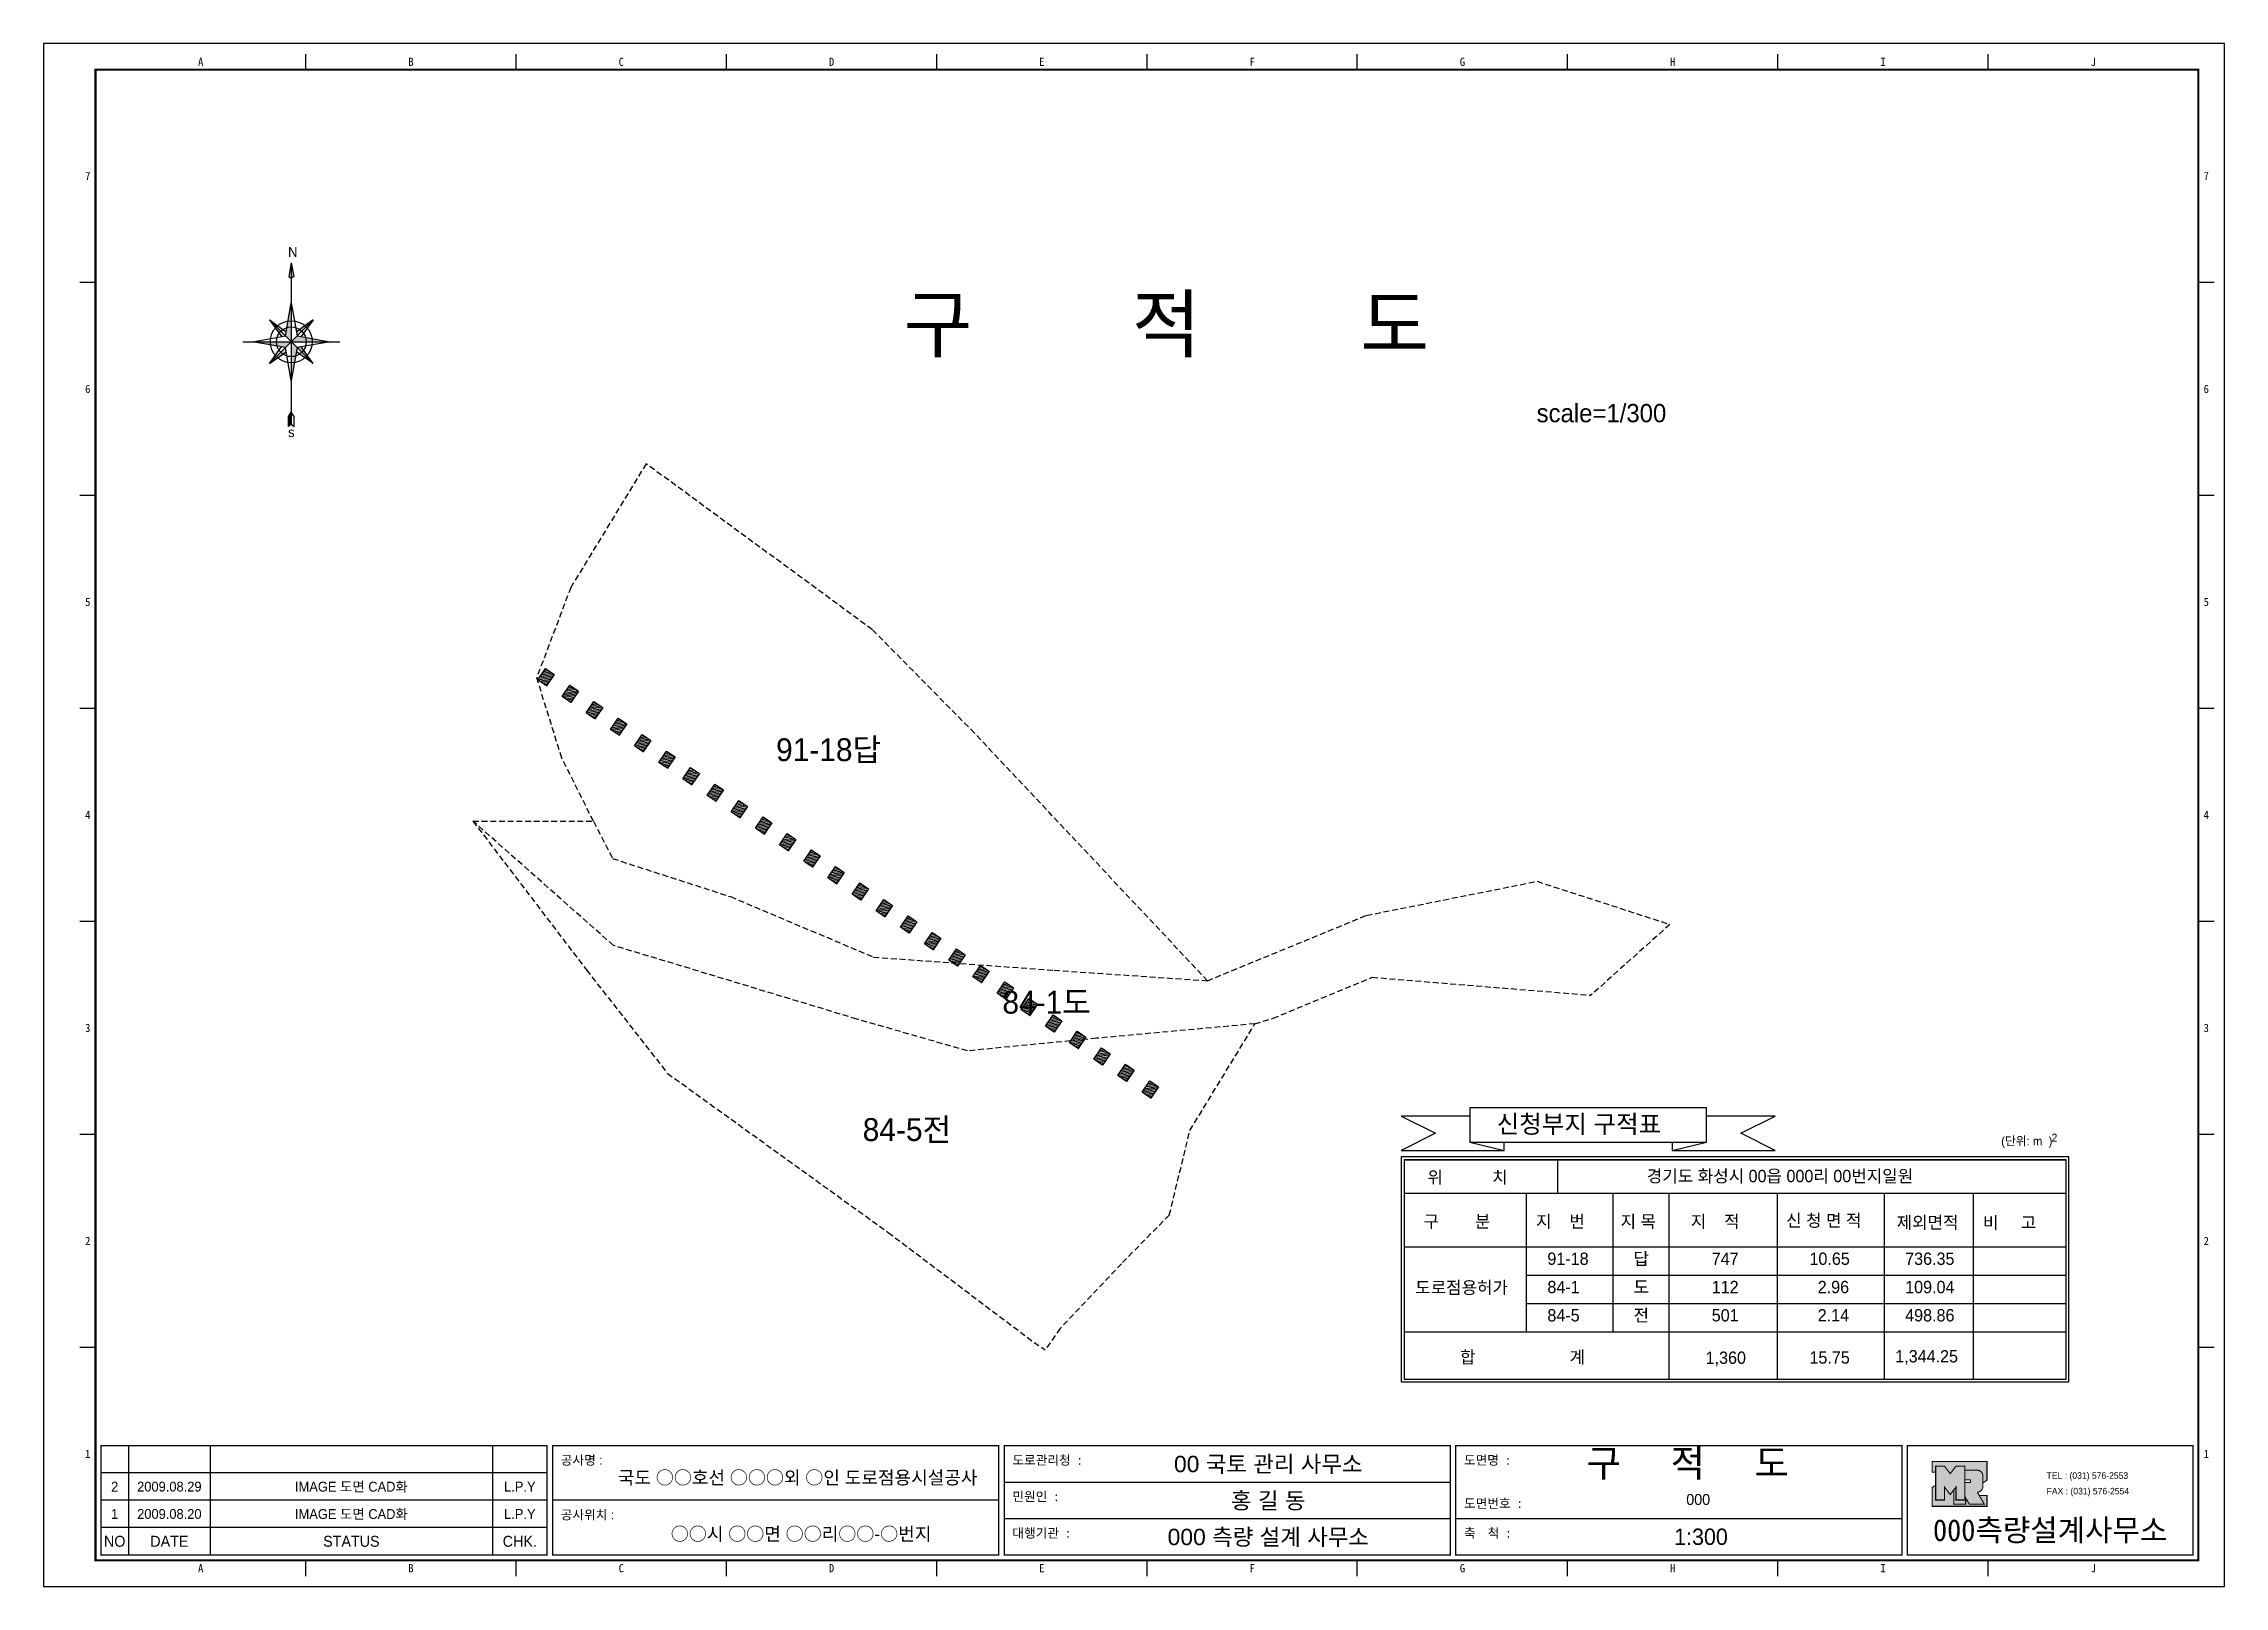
# Model space of a CAD drawing. Header units: millimetres. Extents: x 1186 to 1663, y 429 to 766.
import ezdxf
from ezdxf.enums import TextEntityAlignment as Align

# ---------------------------------------------------------------- set-up
doc = ezdxf.new("R2010")
doc.units = ezdxf.units.MM
doc.header["$MEASUREMENT"] = 0
doc.linetypes.add('HIDDEN', pattern=[9.525, 6.35, -3.175])
for name, color, linetype in [('CZ-LIN1-0007', 7, 'Continuous'), ('CZ-TEXT-BOX0', 7, 'Continuous'), ('TITLE', 7, 'Continuous'), ('글', 7, 'Continuous'), ('지번', 7, 'Continuous'), ('지적선', 7, 'HIDDEN')]:
    doc.layers.add(name, color=color, linetype=linetype)
doc.styles.get("Standard").update_dxf_attribs({"font": 'KOSDICES'})
doc.styles.add('견고딕', font='arial.ttf')
doc.styles.add('돋움', font='')
doc.styles.add('돋음체', font='')
doc.styles.get('돋움').set_extended_font_data('Dotum')
doc.styles.get('돋음체').set_extended_font_data('DotumChe')

# ---------------------------------------------------------------- blocks, each defined once
blk = doc.blocks.new('5465')
h = blk.add_hatch(color=256)
h.paths.add_polyline_path([(-161.34, 1008.7), (-160.77, 1009.06), (-161.34, 1012.05)])
h.paths.add_polyline_path([(-161.34, 1003.27), (-162.61, 996.05), (-161.34, 994.78)])
h.paths.add_polyline_path([(-161.34, 994.78), (-169.83, 994.78), (-162.61, 993.5)])
h.paths.add_polyline_path([(-161.34, 994.78), (-161.34, 986.28), (-160.06, 993.5)])
h.paths.add_polyline_path([(-161.34, 994.78), (-152.84, 994.78), (-160.06, 996.05)])
h.paths.add_polyline_path([(-160.06, 996.05), (-156.55, 999.56), (-160.22, 996.95)])
h.paths.add_polyline_path([(-162.61, 996.05), (-166.12, 999.56), (-163.51, 995.89)])
h.paths.add_polyline_path([(-162.61, 993.5), (-166.12, 989.99), (-162.45, 992.6)])
h.paths.add_polyline_path([(-160.06, 993.5), (-156.55, 989.99), (-159.16, 993.66)])
blk.add_hatch(color=256).paths.add_polyline_path([(-161.34, 979.41), (-161.94, 978.46), (-161.94, 976.26), (-161.34, 976.78)])
for p, q in [((-161.34, 1012.05), (-161.34, 986.28)), ((-161.34, 1003.27), (-160.06, 996.05)), ((-156.55, 989.99), (-166.12, 999.56)), ((-166.12, 989.99), (-156.55, 999.56)), ((-169.83, 994.78), (-162.61, 996.05)), ((-162.61, 993.5), (-169.83, 994.78)), ((-169.83, 994.78), (-152.84, 994.78)), ((-161.34, 986.28), (-162.61, 993.5)), ((-160.06, 993.5), (-161.34, 986.28)), ((-160.06, 996.05), (-152.84, 994.78)), ((-152.84, 994.78), (-160.06, 993.5)), ((-161.34, 986.28), (-161.34, 983.37)), ((-161.34, 983.37), (-161.34, 976.78))]:
    blk.add_line(p, q)
for points in [[(-161.34, 1012.05), (-161.91, 1009.06), (-161.34, 1008.7)], [(-161.34, 1012.05), (-160.77, 1009.06), (-161.34, 1008.7)], [(-162.61, 996.05), (-161.34, 1003.27)], [(-166.12, 999.56), (-162.45, 996.95)], [(-166.12, 999.56), (-163.51, 995.89)], [(-156.55, 999.56), (-160.22, 996.95)], [(-156.55, 999.56), (-159.16, 995.89)], [(-166.12, 989.99), (-163.51, 993.66)], [(-166.12, 989.99), (-162.45, 992.6)], [(-156.55, 989.99), (-160.22, 992.6)], [(-156.55, 989.99), (-159.16, 993.66)], [(-161.34, 976.78), (-161.94, 976.26), (-161.94, 978.46), (-161.34, 979.41)], [(-161.34, 976.78), (-160.74, 976.26), (-160.74, 978.46), (-161.34, 979.41)]]:
    blk.add_lwpolyline(points)
at = {"linetype": 'Continuous'}
blk.add_lwpolyline([(-171.94, 994.78), (-150.74, 994.78)], dxfattribs=at)
for radius in [4.6, 3.26]:
    blk.add_circle((-161.34, 994.78), radius, dxfattribs=at)
for s, height, p in [('N', 2.14, (-162.04, 1013.34)), ('s ', 2.136, (-162.04, 973.93))]:
    blk.add_text(s, height=height).set_placement(p)

msp = doc.modelspace()

# ---------------------------------------------------------------- hatches: boundary and pattern name
at = {"layer": 'CZ-LIN1-0007'}
h = msp.add_hatch(dxfattribs=at)
h.set_pattern_fill('ANSI31', color=1, scale=0.1, angle=-34.2755, style=0)
h.set_pattern_definition([(10.72455, (611.5333, 1762.80064), (-0.05908282, 0.31195428), [])])
h.paths.add_polyline_path([(1297.31, 628.39), (1295.41, 629.69), (1293.72, 627.21), (1295.62, 625.91)])
h = msp.add_hatch(dxfattribs=at)
h.set_pattern_fill('ANSI31', color=1, scale=0.1, angle=-34.2755, style=0)
h.set_pattern_definition([(10.72455, (616.82085, 1759.19485), (-0.05908282, 0.31195428), [])])
h.paths.add_polyline_path([(1299.01, 623.6), (1300.91, 622.31), (1302.6, 624.79), (1300.7, 626.08)])
h = msp.add_hatch(dxfattribs=at)
h.set_pattern_fill('ANSI31', color=1, scale=0.1, angle=-34.2755, style=0)
h.set_pattern_definition([(10.72455, (622.1084, 1755.58905), (-0.05908282, 0.31195428), [])])
h.paths.add_polyline_path([(1304.3, 620), (1306.2, 618.7), (1307.89, 621.18), (1305.99, 622.48)])
h = msp.add_hatch(dxfattribs=at)
h.set_pattern_fill('ANSI31', color=1, scale=0.1, angle=-34.2755, style=0)
h.set_pattern_definition([(10.72455, (627.39597, 1751.98326), (-0.05908282, 0.31195428), [])])
h.paths.add_polyline_path([(1309.58, 616.39), (1311.48, 615.1), (1313.17, 617.58), (1311.27, 618.87)])
h = msp.add_hatch(dxfattribs=at)
h.set_pattern_fill('ANSI31', color=1, scale=0.1, angle=-34.2755, style=0)
h.set_pattern_definition([(10.72455, (632.68352, 1748.37747), (-0.05908282, 0.31195428), [])])
h.paths.add_polyline_path([(1314.87, 612.79), (1316.77, 611.49), (1318.46, 613.97), (1316.56, 615.27)])
h = msp.add_hatch(dxfattribs=at)
h.set_pattern_fill('ANSI31', color=1, scale=0.1, angle=-34.2755, style=0)
h.set_pattern_definition([(10.72455, (637.97108, 1744.77168), (-0.05908282, 0.31195428), [])])
h.paths.add_polyline_path([(1320.16, 609.18), (1322.06, 607.89), (1323.75, 610.36), (1321.85, 611.66)])
h = msp.add_hatch(dxfattribs=at)
h.set_pattern_fill('ANSI31', color=1, scale=0.1, angle=-34.2755, style=0)
h.set_pattern_definition([(10.72455, (643.25864, 1741.1659), (-0.05908282, 0.31195428), [])])
h.paths.add_polyline_path([(1325.45, 605.58), (1327.35, 604.28), (1329.04, 606.76), (1327.14, 608.05)])
h = msp.add_hatch(dxfattribs=at)
h.set_pattern_fill('ANSI31', color=1, scale=0.1, angle=-34.2755, style=0)
h.set_pattern_definition([(10.72455, (648.5462, 1737.5601), (-0.05908282, 0.31195428), [])])
h.paths.add_polyline_path([(1330.73, 601.97), (1332.63, 600.67), (1334.32, 603.15), (1332.42, 604.45)])
h = msp.add_hatch(dxfattribs=at)
h.set_pattern_fill('ANSI31', color=1, scale=0.1, angle=-34.2755, style=0)
h.set_pattern_definition([(10.72455, (653.83376, 1733.9543), (-0.05908282, 0.31195428), [])])
h.paths.add_polyline_path([(1336.02, 598.36), (1337.92, 597.07), (1339.61, 599.55), (1337.71, 600.84)])
h = msp.add_hatch(dxfattribs=at)
h.set_pattern_fill('ANSI31', color=1, scale=0.1, angle=-34.2755, style=0)
h.set_pattern_definition([(10.72455, (659.1213, 1730.34852), (-0.05908282, 0.31195428), [])])
h.paths.add_polyline_path([(1341.31, 594.76), (1343.21, 593.46), (1344.9, 595.94), (1343, 597.24)])
h = msp.add_hatch(dxfattribs=at)
h.set_pattern_fill('ANSI31', color=1, scale=0.1, angle=-34.2755, style=0)
h.set_pattern_definition([(10.72455, (664.40887, 1726.74273), (-0.05908282, 0.31195428), [])])
h.paths.add_polyline_path([(1346.6, 591.15), (1348.5, 589.86), (1350.19, 592.34), (1348.29, 593.63)])
h = msp.add_hatch(dxfattribs=at)
h.set_pattern_fill('ANSI31', color=1, scale=0.1, angle=-34.2755, style=0)
h.set_pattern_definition([(10.72455, (669.69643, 1723.13693), (-0.05908282, 0.31195428), [])])
h.paths.add_polyline_path([(1351.88, 587.55), (1353.78, 586.25), (1355.47, 588.73), (1353.57, 590.03)])
h = msp.add_hatch(dxfattribs=at)
h.set_pattern_fill('ANSI31', color=1, scale=0.1, angle=-34.2755, style=0)
h.set_pattern_definition([(10.72455, (674.984, 1719.53114), (-0.05908282, 0.31195428), [])])
h.paths.add_polyline_path([(1357.17, 583.94), (1359.07, 582.65), (1360.76, 585.12), (1358.86, 586.42)])
h = msp.add_hatch(dxfattribs=at)
h.set_pattern_fill('ANSI31', color=1, scale=0.1, angle=-34.2755, style=0)
h.set_pattern_definition([(10.72455, (680.27155, 1715.92535), (-0.05908282, 0.31195428), [])])
h.paths.add_polyline_path([(1362.46, 580.33), (1364.36, 579.04), (1366.05, 581.52), (1364.15, 582.81)])
h = msp.add_hatch(dxfattribs=at)
h.set_pattern_fill('ANSI31', color=1, scale=0.1, angle=-34.2755, style=0)
h.set_pattern_definition([(10.72455, (685.5591, 1712.31956), (-0.05908282, 0.31195428), [])])
h.paths.add_polyline_path([(1367.75, 576.73), (1369.65, 575.43), (1371.34, 577.91), (1369.44, 579.21)])
h = msp.add_hatch(dxfattribs=at)
h.set_pattern_fill('ANSI31', color=1, scale=0.1, angle=-34.2755, style=0)
h.set_pattern_definition([(10.72455, (690.84666, 1708.71377), (-0.05908282, 0.31195428), [])])
h.paths.add_polyline_path([(1373.03, 573.12), (1374.93, 571.83), (1376.62, 574.31), (1374.72, 575.6)])
h = msp.add_hatch(dxfattribs=at)
h.set_pattern_fill('ANSI31', color=1, scale=0.1, angle=-34.2755, style=0)
h.set_pattern_definition([(10.72455, (696.13422, 1705.10798), (-0.05908282, 0.31195428), [])])
h.paths.add_polyline_path([(1378.32, 569.52), (1380.22, 568.22), (1381.91, 570.7), (1380.01, 572)])
h = msp.add_hatch(dxfattribs=at)
h.set_pattern_fill('ANSI31', color=1, scale=0.1, angle=-34.2755, style=0)
h.set_pattern_definition([(10.72455, (701.42178, 1701.5022), (-0.05908282, 0.31195428), [])])
h.paths.add_polyline_path([(1383.61, 565.91), (1385.51, 564.62), (1387.2, 567.1), (1385.3, 568.39)])
h = msp.add_hatch(dxfattribs=at)
h.set_pattern_fill('ANSI31', color=1, scale=0.1, angle=-34.2755, style=0)
h.set_pattern_definition([(10.72455, (706.70934, 1697.8964), (-0.05908282, 0.31195428), [])])
h.paths.add_polyline_path([(1388.9, 562.31), (1390.8, 561.01), (1392.49, 563.49), (1390.59, 564.78)])
h = msp.add_hatch(dxfattribs=at)
h.set_pattern_fill('ANSI31', color=1, scale=0.1, angle=-34.2755, style=0)
h.set_pattern_definition([(10.72455, (711.9969, 1694.2906), (-0.05908282, 0.31195428), [])])
h.paths.add_polyline_path([(1394.18, 558.7), (1396.08, 557.4), (1397.77, 559.88), (1395.87, 561.18)])
h = msp.add_hatch(dxfattribs=at)
h.set_pattern_fill('ANSI31', color=1, scale=0.1, angle=-34.2755, style=0)
h.set_pattern_definition([(10.72455, (717.28445, 1690.6848), (-0.05908282, 0.31195428), [])])
h.paths.add_polyline_path([(1399.47, 555.09), (1401.37, 553.8), (1403.06, 556.28), (1401.16, 557.57)])
h = msp.add_hatch(dxfattribs=at)
h.set_pattern_fill('ANSI31', color=1, scale=0.1, angle=-34.2755, style=0)
h.set_pattern_definition([(10.72455, (722.572, 1687.07902), (-0.05908282, 0.31195428), [])])
h.paths.add_polyline_path([(1404.76, 551.49), (1406.66, 550.19), (1408.35, 552.67), (1406.45, 553.97)])
h = msp.add_hatch(dxfattribs=at)
h.set_pattern_fill('ANSI31', color=1, scale=0.1, angle=-34.2755, style=0)
h.set_pattern_definition([(10.72455, (727.85957, 1683.47323), (-0.05908282, 0.31195428), [])])
h.paths.add_polyline_path([(1410.05, 547.88), (1411.95, 546.59), (1413.64, 549.07), (1411.74, 550.36)])
h = msp.add_hatch(dxfattribs=at)
h.set_pattern_fill('ANSI31', color=1, scale=0.1, angle=-34.2755, style=0)
h.set_pattern_definition([(10.72455, (733.14713, 1679.86744), (-0.05908282, 0.31195428), [])])
h.paths.add_polyline_path([(1415.33, 544.28), (1417.24, 542.98), (1418.92, 545.46), (1417.02, 546.76)])
h = msp.add_hatch(dxfattribs=at)
h.set_pattern_fill('ANSI31', color=1, scale=0.1, angle=-34.2755, style=0)
h.set_pattern_definition([(10.72455, (738.4347, 1676.26165), (-0.05908282, 0.31195428), [])])
h.paths.add_polyline_path([(1420.62, 540.67), (1422.52, 539.38), (1424.21, 541.85), (1422.31, 543.15)])
h = msp.add_hatch(dxfattribs=at)
h.set_pattern_fill('ANSI31', color=1, scale=0.1, angle=-34.2755, style=0)
h.set_pattern_definition([(10.72455, (743.72224, 1672.65586), (-0.05908282, 0.31195428), [])])
h.paths.add_polyline_path([(1425.91, 537.07), (1427.81, 535.77), (1429.5, 538.25), (1427.6, 539.54)])
at = {"layer": 'TITLE', "ltscale": 150}
h = msp.add_hatch(color=8, dxfattribs=at)
edge = h.paths.add_edge_path()
edge.add_line((1610.78, 456.28), (1598.76, 456.28))
edge.add_line((1598.76, 456.28), (1598.76, 453.93))
edge.add_line((1598.76, 453.93), (1599.55, 453.93))
edge.add_line((1599.55, 453.93), (1599.55, 455.26))
edge.add_line((1599.55, 455.26), (1601.46, 455.26))
edge.add_line((1601.46, 455.26), (1602.73, 453.62))
edge.add_line((1602.73, 453.62), (1604, 455.26))
edge.add_line((1604, 455.26), (1605.91, 455.26))
edge.add_line((1605.91, 455.26), (1605.91, 454.36))
edge.add_line((1605.91, 454.36), (1608.66, 454.36))
edge.add_arc((1608.66, 453.15), 1.2, 0, 90, ccw=False)
edge.add_line((1609.86, 453.15), (1609.86, 451.61))
edge.add_line((1609.86, 451.61), (1610.78, 452.18))
edge.add_line((1610.78, 452.18), (1610.78, 456.28))
h.paths.add_polyline_path([(1603.5, 450.05), (1602.73, 449.06), (1601.46, 450.7), (1601.46, 447.86), (1599.55, 447.86), (1599.55, 451.07), (1598.76, 450.58), (1598.76, 446.48), (1610.78, 446.48), (1610.78, 448.83), (1609.09, 448.83), (1610.17, 446.97), (1606.9, 446.97), (1606.11, 448.33), (1606.11, 446.97), (1603.5, 446.97)])
msp.add_hatch(color=5, dxfattribs=at).paths.add_polyline_path([(1605.91, 455.26), (1604, 455.26), (1602.73, 453.62), (1601.46, 455.26), (1599.55, 455.26), (1599.55, 447.86), (1601.46, 447.86), (1601.46, 450.7), (1602.73, 449.06), (1604, 450.7), (1604, 447.86), (1605.91, 447.86)])
h = msp.add_hatch(color=161, dxfattribs=at)
edge = h.paths.add_edge_path()
edge.add_arc((1608.66, 453.15), 1.2, 360, 450)
edge.add_line((1608.66, 454.36), (1605.91, 454.36))
edge.add_line((1605.91, 454.36), (1605.91, 452.27))
edge.add_line((1605.91, 452.27), (1607.03, 452.27))
edge.add_arc((1607.03, 452.14), 0.127, 0, 90, ccw=False)
edge.add_line((1607.16, 452.14), (1607.16, 451.79))
edge.add_arc((1607.03, 451.79), 0.127, -90, 0, ccw=False)
edge.add_line((1607.03, 451.67), (1605.91, 451.67))
edge.add_line((1605.91, 451.67), (1605.91, 447.86))
edge.add_line((1605.91, 447.86), (1604, 447.86))
edge.add_line((1604, 447.86), (1604, 450.7))
edge.add_line((1604, 450.7), (1603.5, 450.05))
edge.add_line((1603.5, 450.05), (1603.5, 446.97))
edge.add_line((1603.5, 446.97), (1606.11, 446.97))
edge.add_line((1606.11, 446.97), (1606.11, 448.33))
edge.add_line((1606.11, 448.33), (1606.9, 446.97))
edge.add_line((1606.9, 446.97), (1610.17, 446.97))
edge.add_line((1610.17, 446.97), (1608.66, 449.58))
edge.add_arc((1608.66, 450.78), 1.2, 270, 360)
edge.add_line((1609.86, 450.78), (1609.86, 453.15))

# ---------------------------------------------------------------- linework, layer by layer
for p, q in [((1628.66, 522.89), (1482.63, 522.89)), ((1482.63, 522.89), (1482.63, 473.67)), ((1628.08, 522.27), (1483.25, 522.27)), ((1483.25, 522.27), (1628.08, 522.27)), ((1483.25, 522.27), (1483.25, 474.29)), ((1516.82, 522.27), (1516.82, 514.99)), ((1628.08, 474.29), (1628.08, 522.27)), ((1628.66, 473.67), (1628.66, 522.89)), ((1483.25, 514.99), (1628.08, 514.99)), ((1509.93, 514.99), (1509.93, 484.67)), ((1528.9, 514.99), (1528.9, 484.67)), ((1541.19, 514.99), (1541.19, 474.29)), ((1564.89, 514.99), (1564.89, 474.29)), ((1588.31, 514.99), (1588.31, 474.29)), ((1607.77, 514.99), (1607.77, 474.29)), ((1483.25, 503.23), (1628.08, 503.23)), ((1509.93, 497.04), (1628.08, 497.04)), ((1509.93, 490.86), (1628.08, 490.86)), ((1483.25, 484.67), (1628.08, 484.67)), ((1482.63, 473.67), (1628.66, 473.67)), ((1483.25, 474.29), (1628.08, 474.29)), ((1483.25, 474.29), (1628.08, 474.29))]:
    msp.add_line(p, q)
for points in [[(1497.65, 531.84), (1482.63, 531.84), (1490.14, 528.09), (1482.63, 524.33), (1505.16, 524.33), (1505.16, 526.14)], [(1541.92, 526.14), (1541.92, 524.33), (1564.45, 524.33), (1556.94, 528.09), (1564.45, 531.84), (1549.43, 531.84)], [(1497.65, 526.14), (1505.16, 524.33)], [(1541.92, 524.33), (1549.43, 526.14)]]:
    msp.add_lwpolyline(points)
msp.add_lwpolyline([(1549.43, 533.65), (1497.65, 533.65), (1497.65, 526.14), (1549.43, 526.14)], close=True)
at = {"layer": 'CZ-LIN1-0007', "color": 1}
for points in [[(1295.41, 629.69), (1297.31, 628.39), (1295.62, 625.91), (1293.72, 627.21)], [(1300.7, 626.08), (1302.6, 624.79), (1300.91, 622.31), (1299.01, 623.6)], [(1305.99, 622.48), (1307.89, 621.18), (1306.2, 618.7), (1304.3, 620)], [(1311.27, 618.87), (1313.17, 617.58), (1311.48, 615.1), (1309.58, 616.39)], [(1316.56, 615.27), (1318.46, 613.97), (1316.77, 611.49), (1314.87, 612.79)], [(1321.85, 611.66), (1323.75, 610.36), (1322.06, 607.89), (1320.16, 609.18)], [(1327.14, 608.05), (1329.04, 606.76), (1327.35, 604.28), (1325.45, 605.58)], [(1332.42, 604.45), (1334.32, 603.15), (1332.63, 600.67), (1330.73, 601.97)], [(1337.71, 600.84), (1339.61, 599.55), (1337.92, 597.07), (1336.02, 598.36)], [(1343, 597.24), (1344.9, 595.94), (1343.21, 593.46), (1341.31, 594.76)], [(1348.29, 593.63), (1350.19, 592.34), (1348.5, 589.86), (1346.6, 591.15)], [(1353.57, 590.03), (1355.47, 588.73), (1353.78, 586.25), (1351.88, 587.55)], [(1358.86, 586.42), (1360.76, 585.12), (1359.07, 582.65), (1357.17, 583.94)], [(1364.15, 582.81), (1366.05, 581.52), (1364.36, 579.04), (1362.46, 580.33)], [(1369.44, 579.21), (1371.34, 577.91), (1369.65, 575.43), (1367.75, 576.73)], [(1374.72, 575.6), (1376.62, 574.31), (1374.93, 571.83), (1373.03, 573.12)], [(1380.01, 572), (1381.91, 570.7), (1380.22, 568.22), (1378.32, 569.52)], [(1385.3, 568.39), (1387.2, 567.1), (1385.51, 564.62), (1383.61, 565.91)], [(1390.59, 564.78), (1392.49, 563.49), (1390.8, 561.01), (1388.9, 562.31)], [(1395.87, 561.18), (1397.77, 559.88), (1396.08, 557.4), (1394.18, 558.7)], [(1401.16, 557.57), (1403.06, 556.28), (1401.37, 553.8), (1399.47, 555.09)], [(1406.45, 553.97), (1408.35, 552.67), (1406.66, 550.19), (1404.76, 551.49)], [(1411.74, 550.36), (1413.64, 549.07), (1411.95, 546.59), (1410.05, 547.88)], [(1417.02, 546.76), (1418.92, 545.46), (1417.24, 542.98), (1415.33, 544.28)], [(1422.31, 543.15), (1424.21, 541.85), (1422.52, 539.38), (1420.62, 540.67)], [(1427.6, 539.54), (1429.5, 538.25), (1427.81, 535.77), (1425.91, 537.07)]]:
    msp.add_lwpolyline(points, close=True, dxfattribs=at)
at = {"layer": 'TITLE', "color": 7, "linetype": 'Continuous'}
for p, q in [((1242.94, 760.7), (1242.94, 764.11)), ((1288.95, 760.7), (1288.95, 764.11)), ((1334.96, 760.7), (1334.96, 764.11)), ((1380.98, 760.7), (1380.98, 764.11)), ((1426.99, 760.7), (1426.99, 764.11)), ((1473, 760.7), (1473, 764.11)), ((1519.01, 760.7), (1519.01, 764.11)), ((1565.02, 760.7), (1565.02, 764.11)), ((1611.03, 760.7), (1611.03, 764.11)), ((1196.93, 714.12), (1193.52, 714.12)), ((1660.45, 714.12), (1657.04, 714.12)), ((1196.93, 667.54), (1193.52, 667.54)), ((1660.45, 667.54), (1657.04, 667.54)), ((1196.93, 620.96), (1193.52, 620.96)), ((1660.45, 620.96), (1657.04, 620.96)), ((1196.93, 574.38), (1193.52, 574.38)), ((1660.45, 574.38), (1657.04, 574.38)), ((1196.93, 527.8), (1193.52, 527.8)), ((1660.45, 527.8), (1657.04, 527.8)), ((1196.93, 481.22), (1193.52, 481.22)), ((1660.45, 481.22), (1657.04, 481.22)), ((1242.94, 431.23), (1242.94, 434.64)), ((1288.95, 431.23), (1288.95, 434.64)), ((1334.96, 431.23), (1334.96, 434.64)), ((1380.98, 431.23), (1380.98, 434.64)), ((1426.99, 431.23), (1426.99, 434.64)), ((1473, 431.23), (1473, 434.64)), ((1519.01, 431.23), (1519.01, 434.64)), ((1565.02, 431.23), (1565.02, 434.64)), ((1611.03, 431.23), (1611.03, 434.64))]:
    msp.add_line(p, q, dxfattribs=at)
at = {"layer": 'TITLE', "ltscale": 150}
for p, q in [((1204.11, 459.76), (1204.11, 435.84)), ((1222.04, 459.76), (1222.04, 435.84)), ((1283.78, 459.76), (1283.78, 435.84)), ((1295.74, 453.78), (1198.13, 453.78)), ((1395.75, 451.78), (1493.36, 451.78)), ((1295.74, 447.8), (1198.13, 447.8)), ((1394.55, 447.8), (1296.94, 447.8)), ((1395.75, 443.81), (1493.36, 443.81)), ((1494.55, 443.81), (1592.17, 443.81)), ((1295.74, 441.82), (1198.13, 441.82))]:
    msp.add_line(p, q, dxfattribs=at)
at = {"layer": 'TITLE'}
msp.add_lwpolyline([(1185.57, 428.97), (1662.72, 428.97), (1662.72, 766.38), (1185.57, 766.38)], close=True, dxfattribs=at)
at = {"layer": 'TITLE', "linetype": 'Continuous', "const_width": 0.454}
msp.add_lwpolyline([(1196.93, 434.64), (1196.93, 760.7), (1657.04, 760.7), (1657.04, 434.64)], close=True, dxfattribs=at)
at = {"layer": 'TITLE', "ltscale": 150}
for points, const_width in [([(1198.13, 459.76), (1295.74, 459.76), (1295.74, 435.84), (1198.13, 435.84)], 0.299), ([(1296.94, 459.76), (1394.55, 459.76), (1394.55, 435.84), (1296.94, 435.84)], 0.299), ([(1395.75, 459.76), (1493.36, 459.76), (1493.36, 435.84), (1395.75, 435.84)], 0.299), ([(1592.17, 435.84), (1494.55, 435.84), (1494.55, 459.76), (1592.17, 459.76)], 0.299), ([(1655.85, 459.76), (1655.85, 435.84), (1593.36, 435.84), (1593.36, 459.76), (1655.85, 459.76)], 0.299), ([(1605.91, 455.26), (1604, 455.26), (1602.73, 453.62), (1601.46, 455.26), (1599.55, 455.26), (1599.55, 447.86), (1601.46, 447.86), (1601.46, 450.7), (1602.73, 449.06), (1604, 450.7), (1604, 447.86), (1605.91, 447.86)], 0.239), ([(1603.5, 450.05), (1602.73, 449.06), (1601.46, 450.7), (1601.46, 447.86), (1599.55, 447.86), (1599.55, 451.07), (1598.76, 450.58), (1598.76, 446.48), (1610.78, 446.48), (1610.78, 448.83), (1609.09, 448.83), (1610.17, 446.97), (1606.9, 446.97), (1606.11, 448.33), (1606.11, 446.97), (1603.5, 446.97)], 0.239)]:
    msp.add_lwpolyline(points, close=True, dxfattribs=dict(at, const_width=const_width))
at = {"layer": 'TITLE', "ltscale": 150, "const_width": 0.239}
for points in [[(1610.78, 456.28), (1598.76, 456.28), (1598.76, 453.93), (1599.55, 453.93), (1599.55, 455.26), (1601.46, 455.26), (1602.73, 453.62), (1604, 455.26), (1605.91, 455.26), (1605.91, 454.36), (1608.66, 454.36, -0.414214), (1609.86, 453.15), (1609.86, 451.61), (1610.78, 452.18)], [(1609.86, 453.15, 0.414214), (1608.66, 454.36), (1605.91, 454.36), (1605.91, 452.27), (1607.03, 452.27, -0.414214), (1607.16, 452.14), (1607.16, 451.79, -0.414214), (1607.03, 451.67), (1605.91, 451.67), (1605.91, 447.86), (1604, 447.86), (1604, 450.7), (1603.5, 450.05), (1603.5, 446.97), (1606.11, 446.97), (1606.11, 448.33), (1606.9, 446.97), (1610.17, 446.97), (1608.66, 449.58, 0.414214), (1609.86, 450.78)]]:
    msp.add_lwpolyline(points, format="xyb", close=True, dxfattribs=at)
at = {"layer": '지적선', "color": 7, "linetype": 'HIDDEN', "ltscale": 0.2}
for points in [[(1317.4, 674.5), (1300.9, 647.42), (1293.46, 627.71)], [(1440.22, 561.43), (1389.25, 615.58), (1366.89, 638.22), (1317.4, 674.5)], [(1279.51, 596.34), (1305.88, 596.29), (1298.96, 610.12), (1293.46, 627.71)], [(1450.61, 552.01), (1415.93, 548.84), (1387.71, 546.08), (1363.5, 553.04), (1310.25, 569.14), (1279.51, 596.34), (1304.36, 563.78), (1322.09, 541.16), (1370.37, 506.37), (1402.28, 482.32), (1404.74, 480.7)], [(1305.88, 596.29), (1310.05, 588.15), (1335.85, 579.82), (1367.15, 566.6), (1406.65, 563.72), (1440.22, 561.43), (1475.01, 575.72), (1512.34, 583.17), (1541.39, 573.74)], [(1541.39, 573.74), (1524.11, 558.26)], [(1431.87, 510.19), (1436.39, 528.7), (1450.61, 552.01), (1454.57, 553.21), (1476.25, 562.18), (1524.11, 558.26)], [(1431.87, 510.19), (1421.38, 499.54), (1408.01, 485.38), (1404.74, 480.7)]]:
    msp.add_lwpolyline(points, dxfattribs=at)

# ---------------------------------------------------------------- block references
at = {"linetype": 'Continuous'}
msp.add_blockref('5465', (1401.1, -293.6), dxfattribs=at)

# ---------------------------------------------------------------- texts
at = {"style": '돋움'}
for s, height, p in [('(단위: m  )', 1.888, (1613.89, 525.4)), ('2', 1.7, (1624.92, 526.26)), ('위           치', 2.697, (1488.33, 517.08)), ('신 청 면 적', 2.697, (1566.82, 507.64)), ('구        분', 2.697, (1487.5, 507.44)), ('지    번', 2.697, (1512.1, 507.44)), ('지 목', 2.697, (1530.6, 507.44)), ('지    적', 2.697, (1545.96, 507.44)), ('제외면적', 2.697, (1591.01, 507.22)), ('비     고', 2.697, (1609.9, 507.17)), ('91-18', 2.697, (1514.59, 499.28)), ('답', 2.7, (1533.44, 499.28)), ('747', 2.697, (1550.55, 499.28)), ('10.65', 2.697, (1571.93, 499.28)), ('736.35', 2.697, (1592.87, 499.28)), ('도로점용허가', 2.697, (1485.67, 492.97)), ('84-1', 2.697, (1514.59, 493.09)), ('도', 2.7, (1533.44, 493.09)), ('112', 2.697, (1550.55, 493.09)), ('2.96', 2.697, (1573.74, 493.09)), ('109.04', 2.697, (1592.87, 493.09)), ('84-5', 2.697, (1514.59, 486.91)), ('전', 2.7, (1533.44, 486.91)), ('501', 2.697, (1550.55, 486.91)), ('2.14', 2.697, (1573.74, 486.91)), ('498.86', 2.697, (1592.87, 486.91)), ('합                     계', 2.697, (1495.48, 477.75)), ('15.75', 2.697, (1571.93, 477.68)), ('1,344.25', 2.697, (1590.7, 477.94))]:
    msp.add_text(s, height=height, dxfattribs=at).set_placement(p)
msp.add_text('경기도 화성시 00읍 000리 00번지일원', height=2.697, dxfattribs=at).set_placement((1565.48, 518.71), align=Align.MIDDLE_CENTER)
msp.add_text('1,360', height=2.697, dxfattribs=at).set_placement((1558.04, 477.63), align=Align.RIGHT)
at = {"layer": 'CZ-TEXT-BOX0', "style": '돋움'}
for s, height, p in [('구        적        도', 12, (1431.21, 705.08)), ('scale=1/300', 4, (1526.42, 685.57))]:
    msp.add_text(s, height=height, dxfattribs=at).set_placement(p, align=Align.MIDDLE_CENTER)
at = {"layer": 'TITLE', "color": 3, "linetype": 'Continuous', "style": '돋음체'}
for s, p in [('A', (1219.94, 762.4)), ('B', (1265.95, 762.4)), ('C', (1311.96, 762.4)), ('D', (1357.97, 762.4)), ('E', (1403.98, 762.4)), ('F', (1449.99, 762.4)), ('G', (1496, 762.4)), ('H', (1542.02, 762.4)), ('I', (1588.03, 762.4)), ('J', (1634.04, 762.4)), ('7', (1195.23, 737.42)), ('7', (1658.75, 737.42)), ('6', (1195.23, 690.84)), ('6', (1658.75, 690.84)), ('5', (1195.23, 644.26)), ('5', (1658.75, 644.26)), ('4', (1195.23, 597.68)), ('4', (1658.75, 597.68)), ('3', (1195.23, 551.1)), ('3', (1658.75, 551.1)), ('2', (1195.23, 504.52)), ('2', (1658.75, 504.52)), ('1', (1195.23, 457.94)), ('1', (1658.75, 457.94)), ('A', (1219.94, 432.94)), ('B', (1265.95, 432.94)), ('C', (1311.96, 432.94)), ('D', (1357.97, 432.94)), ('E', (1403.98, 432.94)), ('F', (1449.99, 432.94)), ('G', (1496, 432.94)), ('H', (1542.02, 432.94)), ('I', (1588.03, 432.94)), ('J', (1634.04, 432.94))]:
    msp.add_text(s, height=1.79, dxfattribs=at).set_placement(p, align=Align.MIDDLE)
at = {"layer": 'TITLE', "color": 7, "linetype": 'Continuous', "style": '돋움'}
msp.add_text('구     적     도', height=5.9793, dxfattribs=at).set_placement((1545.3, 455.95), align=Align.MIDDLE_CENTER)
at = {"layer": 'TITLE'}
for s, style, p in [('공사명 : ', '돋움', (1298.73, 455.57)), ('도로관리청 :', '돋음체', (1397.54, 455.57)), ('도면명 :', '돋음체', (1496.35, 455.57)), ('민원인 :', '돋음체', (1397.54, 447.6)), ('공사위치 :', '돋움', (1298.73, 443.61)), ('도면번호 :', '돋음체', (1496.35, 446.11)), ('대행기관 :', '돋음체', (1397.54, 439.62)), ('축  척 :', '돋음체', (1496.35, 439.62))]:
    msp.add_text(s, height=2.033, dxfattribs=dict(at, style=style)).set_placement(p)
at = {"layer": 'TITLE', "color": 7, "linetype": 'Continuous'}
for s, height, style, p in [('국도 ○○호선 ○○○외 ○인 도로점용시설공사', 2.8918, '돋움', (1350.55, 452.79)), ('00 국토 관리 사무소', 3.5876, '견고딕', (1453.52, 455.77)), ('홍 길 동', 3.588, '견고딕', (1453.52, 447.8)), ('○○시 ○○면 ○○리○○-○번지', 2.8918, '돋움', (1351.3, 440.48)), ('000 측량 설계 사무소', 3.5876, '견고딕', (1453.52, 439.82))]:
    msp.add_text(s, height=height, dxfattribs=dict(at, style=style)).set_placement(p, align=Align.MIDDLE)
at = {"layer": 'TITLE', "color": 180, "style": '돋움'}
for s, p in [('TEL : (031) 576-2553', (1623.82, 452.49)), ('FAX : (031) 576-2554', (1623.82, 449.08))]:
    msp.add_text(s, height=1.435, dxfattribs=at).set_placement(p)
at = {"layer": 'TITLE', "color": 1, "linetype": 'Continuous', "style": '돋움'}
msp.add_text('2', height=2.15, dxfattribs=at).set_placement((1201.12, 450.79), align=Align.MIDDLE)
at = {"layer": 'TITLE', "linetype": 'Continuous', "style": '돋움'}
for s, height, p in [('2009.08.29', 2.153, (1213.08, 450.79)), ('L.P.Y', 2.153, (1289.76, 450.79)), ('000', 2.392, (1547.59, 447.97)), ('1', 2.15, (1201.12, 444.81)), ('2009.08.20', 2.153, (1213.08, 444.81)), ('L.P.Y', 2.153, (1289.76, 444.81)), ('NO', 2.392, (1201.12, 438.83)), ('DATE', 2.392, (1213.08, 438.83)), ('STATUS', 2.392, (1252.91, 438.83)), ('CHK.', 2.392, (1289.76, 438.83)), ('1:300', 3.588, (1548.2, 439.82))]:
    msp.add_text(s, height=height, dxfattribs=at).set_placement(p, align=Align.MIDDLE)
at = {"layer": 'TITLE', "style": '돋움'}
for p in [(1252.91, 450.79), (1252.91, 444.81)]:
    msp.add_text('IMAGE 도면 CAD화', height=2.1525, dxfattribs=at).set_placement(p, align=Align.MIDDLE)
at = {"layer": 'TITLE', "color": 180, "style": '돋음체'}
msp.add_text('000측량설계사무소', height=4.783, dxfattribs=at).set_placement((1624.61, 438.87), align=Align.CENTER)
at = {"layer": '글', "style": '돋움'}
msp.add_text('신청부지 구적표', height=3.933, dxfattribs=at).set_placement((1503.51, 528.11))
at = {"layer": '지번', "char_height": 5, "attachment_point": 5, "style": '돋움'}
for s, insert in [('91-18답', (1357.33, 611.74)), ('84-1도', (1405.04, 556.69)), ('84-5전', (1374.47, 528.67))]:
    msp.add_mtext(s, dxfattribs=dict(at, insert=insert))

doc.saveas('drawing.dxf')
